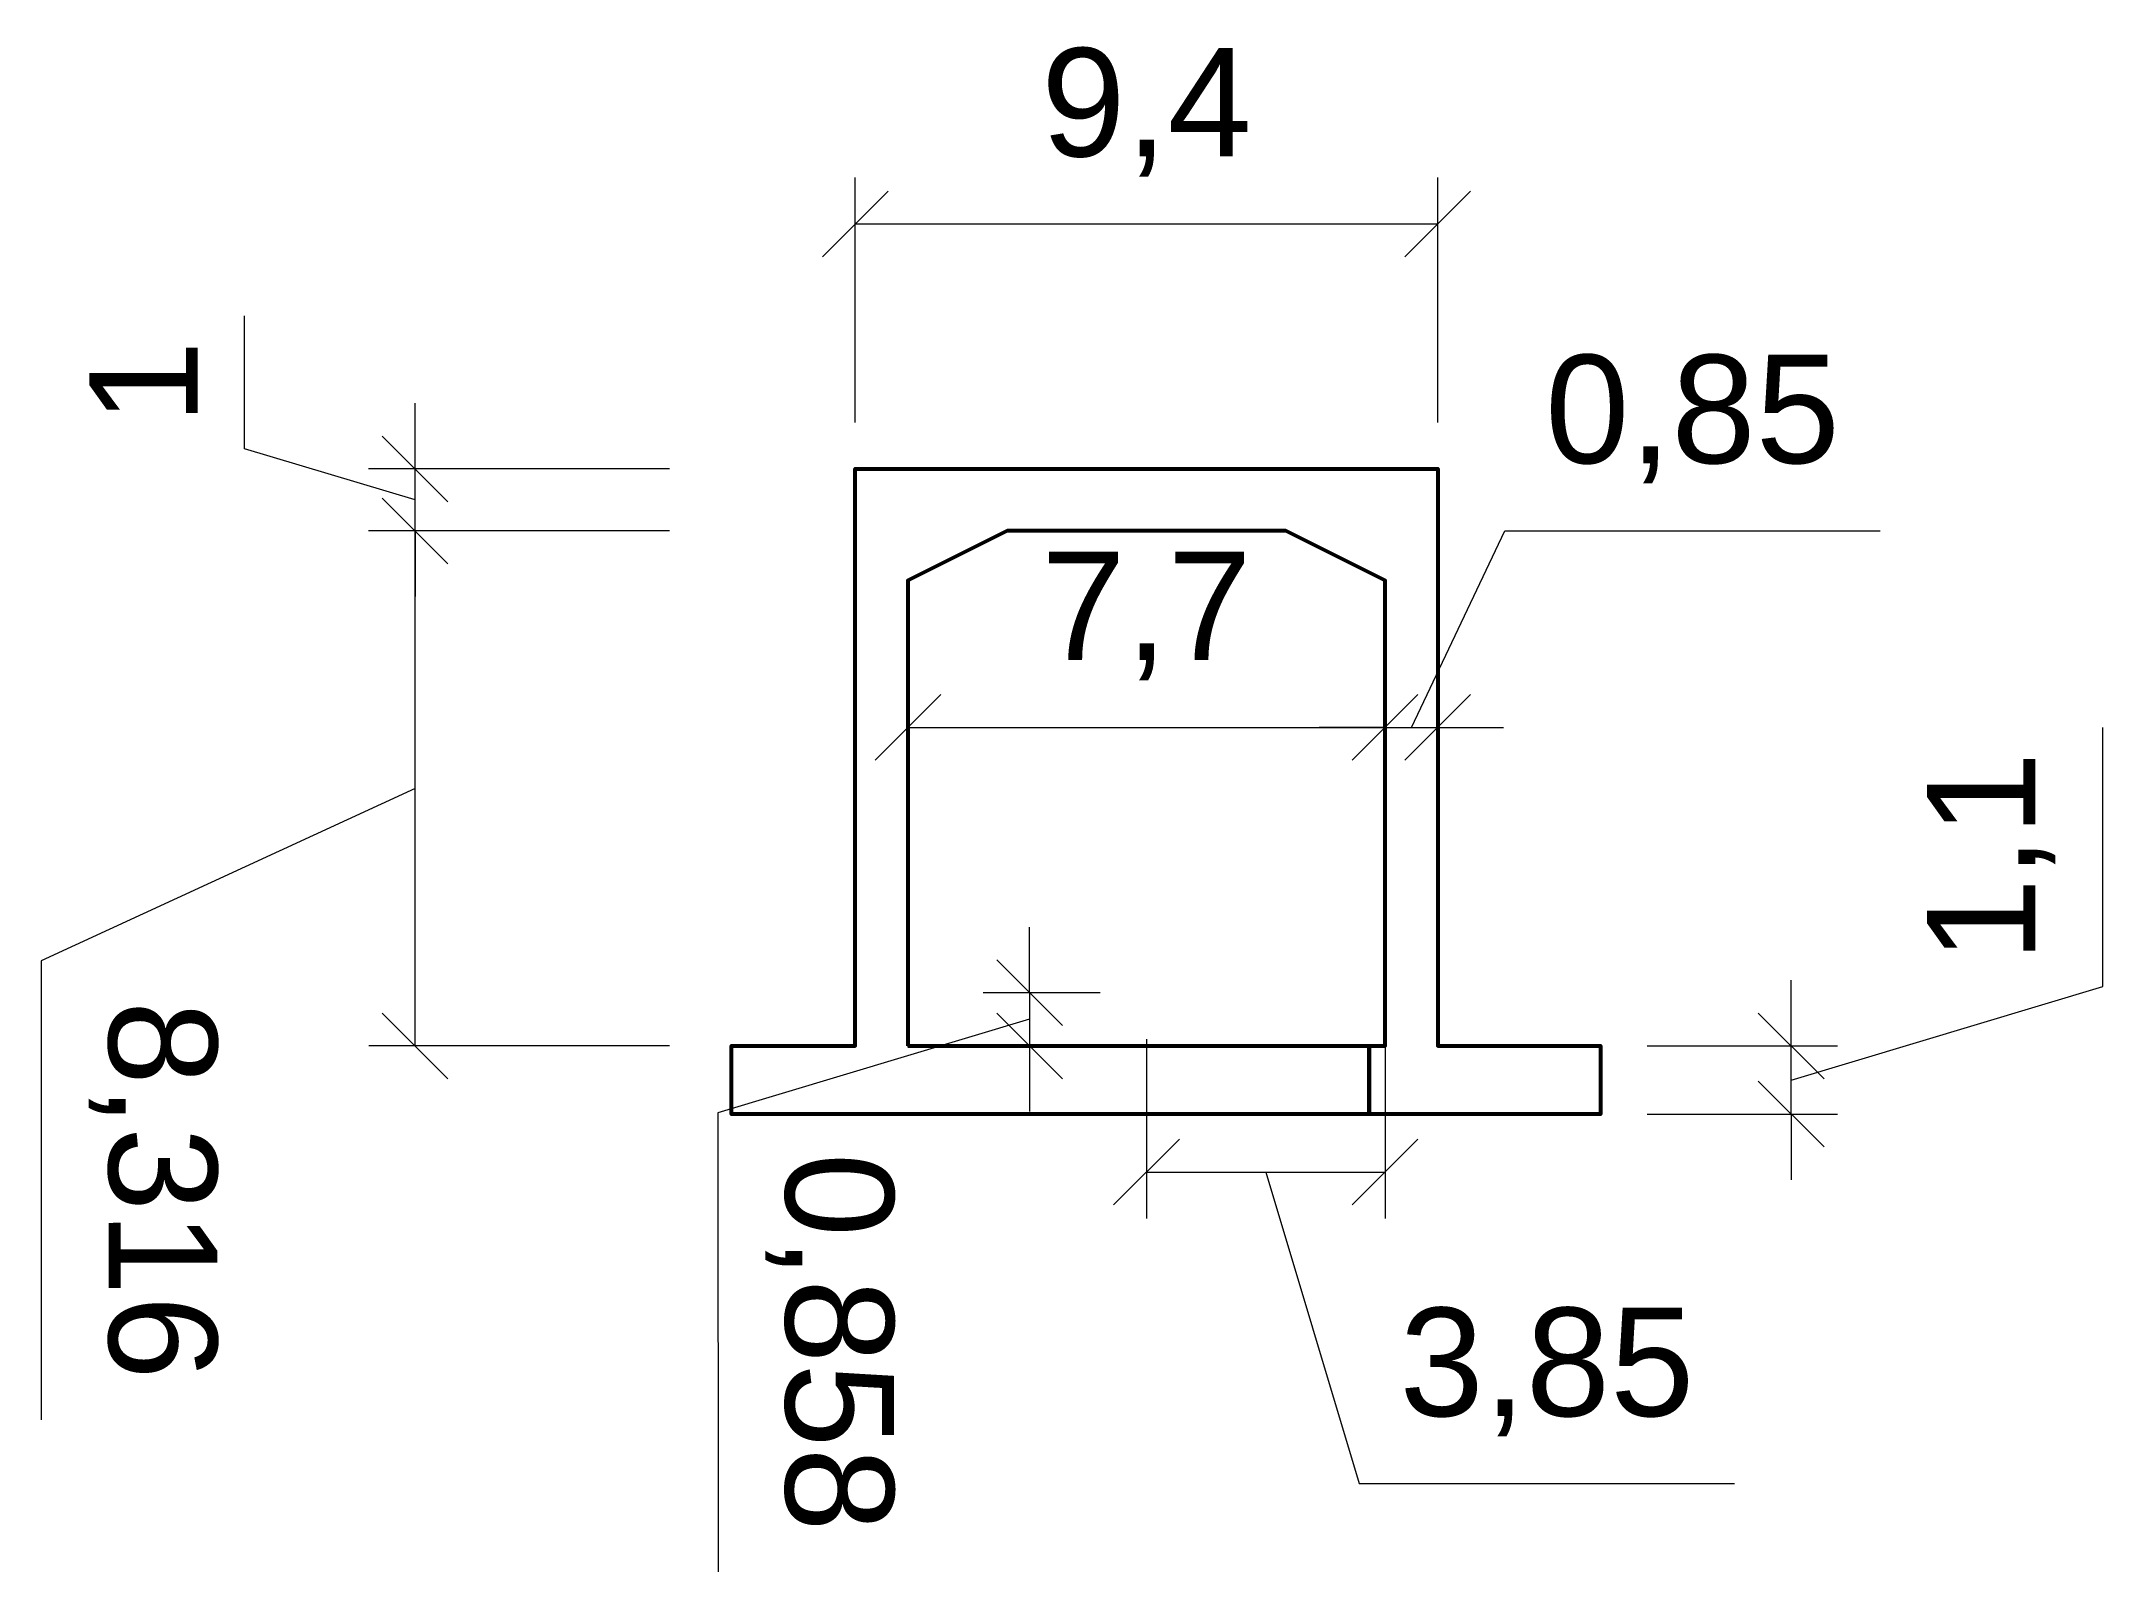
# Model space of a CAD drawing. Header units: metres. Extents: x -17.8 to 15.4, y -9.3 to 15.4.
import ezdxf

# ---------------------------------------------------------------- set-up
doc = ezdxf.new("R2010")
doc.units = ezdxf.units.M
doc.header["$PDMODE"] = 32
doc.header["$PDSIZE"] = 1
doc.layers.get('0').update_dxf_attribs({"color": 211})
doc.layers.add('838--M', color=2, linetype='Continuous', lineweight=25)
doc.layers.add('k_snitt_form', color=5, linetype='Continuous', lineweight=53)
doc.styles.add('NO_Dimension', font='arial.ttf')
doc.dimstyles.new('NO_Normal_m', dxfattribs={"dimtxt": 3.5, "dimasz": 2.1213, "dimexe": 1.5, "dimexo": 1.5, "dimgap": 1.5, "dimtad": 1, "dimdec": 3, "dimlunit": 6, "dimtxsty": 'NO_Dimension', "dimblk": 'OBLIQUE', "dimcen": 2.5, "dimadec": 3, "dimazin": 2, "dimtfac": 1, "dimtdec": 3, "dimtmove": 1, "dimatfit": 2, "dimldrblk": 'OPEN30', "dimfxl": 1, "dimlwd": 18, "dimlwe": 18, "dimarcsym": 0})

# ---------------------------------------------------------------- blocks, each defined once
blk = doc.blocks.new('_Oblique')
at = {"color": 0, "linetype": 'ByBlock', "lineweight": -2}
blk.add_line((-0.5, -0.5), (0.5, 0.5), dxfattribs=at)
blk = doc.blocks.new('*D3')
at = {"layer": '838--M', "color": 0, "lineweight": 18, "transparency": 16777216}
for p, q in [((-4.7, 9.206), (-4.7, 13.161)), ((4.7, 9.206), (4.7, 13.161)), ((-4.7, 12.411), (4.7, 12.411))]:
    blk.add_line(p, q, dxfattribs=at)
at = {"layer": 'Defpoints', "color": 0, "transparency": 16777216}
for p in [(4.7, 12.411), (-4.7, 8.456), (4.7, 8.456)]:
    blk.add_point(p, dxfattribs=at)
at = {"layer": '838--M', "color": 0, "lineweight": 18, "transparency": 16777216, "xscale": 1.06065, "yscale": 1.06065, "zscale": 1.06065, "rotation": 180}
blk.add_blockref('_Oblique', (-4.7, 12.411), dxfattribs=at)
at = {"layer": '838--M', "color": 0, "lineweight": 18, "transparency": 16777216, "xscale": 1.06065, "yscale": 1.06065, "zscale": 1.06065}
blk.add_blockref('_Oblique', (4.7, 12.411), dxfattribs=at)
at = {"layer": '838--M', "color": 0, "transparency": 16777216, "insert": (0, 14.213), "char_height": 1.75, "attachment_point": 5, "style": 'NO_Dimension'}
blk.add_mtext('9,4', dxfattribs=at)
blk = doc.blocks.new('_Open30')
at = {"color": 0, "linetype": 'ByBlock', "lineweight": -2}
for p, q in [((-1, 0.268), (0, 0)), ((0, 0), (-1, -0.268)), ((0, 0), (-1, 0))]:
    blk.add_line(p, q, dxfattribs=at)
blk = doc.blocks.new('*D4')
at = {"layer": '838--M', "color": 0, "lineweight": 18, "transparency": 16777216}
for p, q in [((-3.85, 4.781), (-3.85, 3.534)), ((3.85, 4.781), (3.85, 3.534)), ((-3.85, 4.284), (3.85, 4.284))]:
    blk.add_line(p, q, dxfattribs=at)
at = {"layer": 'Defpoints', "color": 0, "transparency": 16777216}
for p in [(-3.85, 5.531), (3.85, 5.531), (3.85, 4.284)]:
    blk.add_point(p, dxfattribs=at)
at = {"layer": '838--M', "color": 0, "lineweight": 18, "transparency": 16777216, "xscale": 1.06065, "yscale": 1.06065, "zscale": 1.06065, "rotation": 180}
blk.add_blockref('_Oblique', (-3.85, 4.284), dxfattribs=at)
at = {"layer": '838--M', "color": 0, "lineweight": 18, "transparency": 16777216, "xscale": 1.06065, "yscale": 1.06065, "zscale": 1.06065}
blk.add_blockref('_Oblique', (3.85, 4.284), dxfattribs=at)
at = {"layer": '838--M', "color": 0, "transparency": 16777216, "insert": (0, 6.082), "char_height": 1.75, "attachment_point": 5, "style": 'NO_Dimension'}
blk.add_mtext('7,7', dxfattribs=at)
blk = doc.blocks.new('*D5')
at = {"layer": '838--M', "color": 0, "lineweight": 18, "transparency": 16777216}
for p, q in [((0, -0.75), (0, -3.645)), ((3.85, -0.75), (3.85, -3.645)), ((0, -2.895), (3.85, -2.895)), ((1.925, -2.895), (3.434, -7.925)), ((3.434, -7.925), (9.492, -7.925))]:
    blk.add_line(p, q, dxfattribs=at)
at = {"layer": 'Defpoints', "color": 0, "transparency": 16777216}
for p in [(0, 0), (3.85, 0), (3.85, -2.895)]:
    blk.add_point(p, dxfattribs=at)
at = {"layer": '838--M', "color": 0, "lineweight": 18, "transparency": 16777216, "xscale": 1.06065, "yscale": 1.06065, "zscale": 1.06065, "rotation": 180}
blk.add_blockref('_Oblique', (0, -2.895), dxfattribs=at)
at = {"layer": '838--M', "color": 0, "lineweight": 18, "transparency": 16777216, "xscale": 1.06065, "yscale": 1.06065, "zscale": 1.06065}
blk.add_blockref('_Oblique', (3.85, -2.895), dxfattribs=at)
at = {"layer": '838--M', "color": 0, "transparency": 16777216, "insert": (6.463, -6.123), "char_height": 1.75, "attachment_point": 5, "style": 'NO_Dimension'}
blk.add_mtext('3,85', dxfattribs=at)
blk = doc.blocks.new('*D6')
at = {"layer": '838--M', "color": 0, "lineweight": 18, "transparency": 16777216}
for p, q in [((-1.887, 0), (-1.887, 1.06)), ((-0.75, 0), (-2.637, 0)), ((-1.887, 0), (-1.887, -0.858)), ((-1.887, 0), (-1.887, -0.858)), ((-1.887, -0.429), (-6.917, -1.939)), ((-0.75, -0.858), (-2.637, -0.859)), ((-1.887, -0.858), (-1.887, -1.919)), ((-6.917, -1.939), (-6.916, -9.348))]:
    blk.add_line(p, q, dxfattribs=at)
at = {"layer": 'Defpoints', "color": 0, "transparency": 16777216}
for p in [(0, 0), (-1.887, -0.858), (0, -0.858)]:
    blk.add_point(p, dxfattribs=at)
at = {"layer": '838--M', "color": 0, "lineweight": 18, "transparency": 16777216, "xscale": 1.06065, "yscale": 1.06065, "zscale": 1.06065}
for p, rotation in [((-1.887, 0), 270.0099072991507), ((-1.887, -0.858), 90.0099072991507)]:
    blk.add_blockref('_Oblique', p, dxfattribs=dict(at, rotation=rotation))
at = {"layer": '838--M', "color": 0, "transparency": 16777216, "insert": (-5.115, -5.643), "char_height": 1.75, "attachment_point": 5, "rotation": 270.0099, "style": 'NO_Dimension'}
blk.add_mtext('0,858', dxfattribs=at)
blk = doc.blocks.new('*D7')
at = {"layer": '838--M', "color": 0, "lineweight": 18, "transparency": 16777216}
for p, q in [((15.435, 0.099), (15.435, 4.283)), ((10.405, -0.86), (10.405, 0.201)), ((10.405, -1.41), (15.435, 0.099)), ((8.08, -0.86), (11.155, -0.86)), ((10.405, -1.96), (10.405, -0.86)), ((10.405, -1.96), (10.405, -0.86)), ((8.08, -1.96), (11.155, -1.96)), ((10.405, -1.96), (10.405, -3.02))]:
    blk.add_line(p, q, dxfattribs=at)
at = {"layer": 'Defpoints', "color": 0, "transparency": 16777216}
for p in [(7.33, -0.86), (10.405, -0.86), (7.33, -1.96)]:
    blk.add_point(p, dxfattribs=at)
at = {"layer": '838--M', "color": 0, "lineweight": 18, "transparency": 16777216, "xscale": 1.06065, "yscale": 1.06065, "zscale": 1.06065}
for p, rotation in [((10.405, -0.86), 270), ((10.405, -1.96), 90)]:
    blk.add_blockref('_Oblique', p, dxfattribs=dict(at, rotation=rotation))
at = {"layer": '838--M', "color": 0, "transparency": 16777216, "insert": (13.633, 2.191), "char_height": 1.75, "attachment_point": 5, "rotation": 90, "style": 'NO_Dimension'}
blk.add_mtext('1,1', dxfattribs=at)
blk = doc.blocks.new('*D8')
at = {"layer": '838--M', "color": 0, "lineweight": 18, "transparency": 16777216}
for p, q in [((4.275, 4.284), (5.784, 7.459)), ((5.784, 7.459), (11.843, 7.459)), ((3.85, 4.284), (2.789, 4.284)), ((3.85, 4.284), (4.7, 4.284)), ((3.85, 4.284), (4.7, 4.284)), ((4.7, 4.284), (5.761, 4.284))]:
    blk.add_line(p, q, dxfattribs=at)
at = {"layer": 'Defpoints', "color": 0, "transparency": 16777216}
for p in [(3.85, 4.284), (4.7, 4.284), (4.7, 4.284)]:
    blk.add_point(p, dxfattribs=at)
at = {"layer": '838--M', "color": 0, "lineweight": 18, "transparency": 16777216, "xscale": 1.06065, "yscale": 1.06065, "zscale": 1.06065}
blk.add_blockref('_Oblique', (3.85, 4.284), dxfattribs=at)
at = {"layer": '838--M', "color": 0, "lineweight": 18, "transparency": 16777216, "xscale": 1.06065, "yscale": 1.06065, "zscale": 1.06065, "rotation": 180}
blk.add_blockref('_Oblique', (4.7, 4.284), dxfattribs=at)
at = {"layer": '838--M', "color": 0, "transparency": 16777216, "insert": (8.813, 9.261), "char_height": 1.75, "attachment_point": 5, "style": 'NO_Dimension'}
blk.add_mtext('0,85', dxfattribs=at)
blk = doc.blocks.new('*D9')
at = {"layer": '838--M', "color": 0, "lineweight": 18, "transparency": 16777216}
for p, q in [((-14.56, 8.782), (-14.56, 10.927)), ((-11.806, 8.456), (-11.806, 9.517)), ((-11.806, 7.956), (-14.56, 8.782)), ((-7.7, 8.456), (-12.556, 8.456)), ((-11.806, 7.456), (-11.806, 8.456)), ((-11.806, 7.456), (-11.806, 8.456)), ((-7.7, 7.456), (-12.556, 7.456)), ((-11.806, 7.456), (-11.806, 6.396))]:
    blk.add_line(p, q, dxfattribs=at)
at = {"layer": 'Defpoints', "color": 0, "transparency": 16777216}
for p in [(-11.806, 8.456), (-6.95, 8.456), (-6.95, 7.456)]:
    blk.add_point(p, dxfattribs=at)
at = {"layer": '838--M', "color": 0, "lineweight": 18, "transparency": 16777216, "xscale": 1.06065, "yscale": 1.06065, "zscale": 1.06065}
for p, rotation in [((-11.806, 8.456), 270), ((-11.806, 7.456), 90)]:
    blk.add_blockref('_Oblique', p, dxfattribs=dict(at, rotation=rotation))
at = {"layer": '838--M', "color": 0, "transparency": 16777216, "insert": (-16.188, 9.855), "char_height": 1.75, "attachment_point": 5, "rotation": 90, "style": 'NO_Dimension'}
blk.add_mtext('1', dxfattribs=at)
blk = doc.blocks.new('*D10')
at = {"layer": '838--M', "color": 0, "lineweight": 18, "transparency": 16777216}
for p, q in [((-7.7, 7.456), (-12.556, 7.455)), ((-11.805, -0.86), (-11.806, 7.455)), ((-11.806, 3.298), (-17.84, 0.514)), ((-17.84, 0.514), (-17.839, -6.893)), ((-7.699, -0.859), (-12.555, -0.86))]:
    blk.add_line(p, q, dxfattribs=at)
at = {"layer": 'Defpoints', "color": 0, "transparency": 16777216}
for p in [(-11.806, 7.455), (-6.95, 7.456), (-6.949, -0.859)]:
    blk.add_point(p, dxfattribs=at)
at = {"layer": '838--M', "color": 0, "lineweight": 18, "transparency": 16777216, "xscale": 1.06065, "yscale": 1.06065, "zscale": 1.06065}
for p, rotation in [((-11.806, 7.455), 90.00871587693376), ((-11.805, -0.86), 270.0087158769338)]:
    blk.add_blockref('_Oblique', p, dxfattribs=dict(at, rotation=rotation))
at = {"layer": '838--M', "color": 0, "transparency": 16777216, "insert": (-16.038, -3.189), "char_height": 1.75, "attachment_point": 5, "rotation": 270.0087, "style": 'NO_Dimension'}
blk.add_mtext('8,316', dxfattribs=at)

msp = doc.modelspace()

# ---------------------------------------------------------------- linework, layer by layer
msp.add_circle((-3.85, -0.8575), 0.000456)
at = {"layer": 'k_snitt_form'}
msp.add_lwpolyline([(-3.85, -0.8575), (3.5877, -0.8575), (3.5877, -1.9596), (-6.7, -1.9596), (-6.7, -0.8596), (-4.7, -0.8596), (-4.7, 8.4562), (4.7, 8.4562), (4.7, -0.8596), (7.33, -0.8596), (7.33, -1.9596), (3.5977, -1.9596), (3.5977, -0.8576), (3.85, -0.8576), (3.85, 6.6562), (2.25, 7.4562), (-2.25, 7.4562), (-3.85, 6.6562), (-3.85, -0.8575)], close=True, dxfattribs=at)

# ---------------------------------------------------------------- dimensions: what is measured, and where the dimension line sits
at = {"layer": '838--M'}
for p1, p2, distance, picture, middle in [((-4.7, 8.4562), (4.7, 8.4562), 3.9547, '*D3', (0, 14.2126)), ((-6.95, 7.4562), (-6.95, 8.4562), 4.8563, '*D9', (-16.1885, 9.5323)), ((-3.85, 5.5306), (3.85, 5.5306), -1.2471, '*D4', (0, 6.0816)), ((7.33, -1.9596), (7.33, -0.8596), -3.0748, '*D7', (13.6331, 0.8494)), ((0, 0), (0.0001, -0.8581), -1.8873, '*D6', (-5.1152, -2.6889)), ((0, 0), (3.85, 0), -2.8949, '*D5', (4.184, -6.1233))]:
    dim = msp.add_aligned_dim(p1=p1, p2=p2, distance=distance, dimstyle='NO_Normal_m', dxfattribs=at)
    dim.commit()
    dim.dimension.update_dxf_attribs({"geometry": picture, "text_midpoint": middle})
for base, p1, p2, angle, picture, middle in [((4.7, 4.2835), (3.85, 4.2835), (4.7, 4.2835), 0, '*D8', (6.534, 7.4595)), ((-11.8063, 7.4555), (-6.9487, -0.8593), (-6.95, 7.4562), 90.00872, '*D10', (-17.84, -0.2361))]:
    dim = msp.add_linear_dim(base=base, p1=p1, p2=p2, angle=angle, dimstyle='NO_Normal_m', dxfattribs=at)
    dim.commit()
    dim.dimension.update_dxf_attribs({"geometry": picture, "text_midpoint": middle, "dimtype": 161})

doc.saveas('drawing.dxf')
